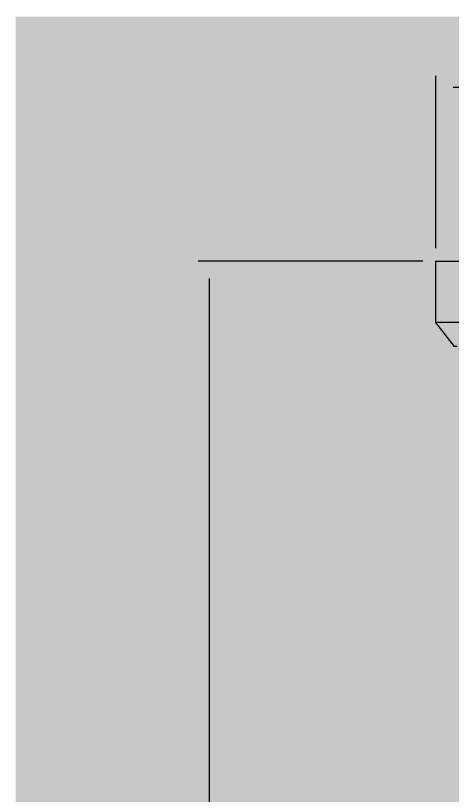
# Model space of a CAD drawing. Header units: millimetres. Extents: x -2412 to 16214, y -1176 to 12021.
# Drawn here: x -2412 to 89, y 7550 to 12021 of the extents above; entities that cross this region are included whole.
import ezdxf

# ---------------------------------------------------------------- set-up
doc = ezdxf.new("R2010")
doc.units = ezdxf.units.MM
for name, color, linetype, lineweight, true_color in [('00_WHITE_BACKGROUND', 7, 'Continuous', 18, 0xffffff), ('02_CORNICES', 7, 'Continuous', 18, 0x000000), ('09_ESTIMATED_DIMS', 7, 'Continuous', 18, 0x000000)]:
    doc.layers.add(name, color=color, linetype=linetype, lineweight=lineweight, true_color=true_color)
doc.dimstyles.get("Standard").update_dxf_attribs({"dimtxt": 2.5, "dimasz": 2.5, "dimexe": 1.25, "dimexo": 0.625, "dimtad": 1, "dimcen": 2.5, "dimazin": 3, "dimtfac": 1, "dimtmove": 0, "dimatfit": 3})

msp = doc.modelspace()

# ---------------------------------------------------------------- linework, layer by layer
at = {"layer": '00_WHITE_BACKGROUND', "lineweight": 18, "true_color": 0xffffff}
msp.add_solid([(-2412.2137, -1175.5725), (16213.7405, -1175.5725), (-2412.2137, 12015.2672), (16213.7405, 12015.2672)], dxfattribs=at)
at = {"layer": '02_CORNICES', "color": 7, "lineweight": 18, "true_color": 0x000000}
for points in [[(0, 10259.542), (0, 10610.687), (245.7252, 10610.687)], [(5160.3053, 10259.542), (0, 10259.542)], [(122.1374, 10122.1374), (106.8702, 10122.1374), (0, 10259.542)]]:
    msp.add_lwpolyline(points, dxfattribs=at)

# ---------------------------------------------------------------- dimensions: what is measured, and where the dimension line sits
at = {"layer": '09_ESTIMATED_DIMS', "lineweight": 18, "true_color": 0x000000}
msp.add_linear_dim(base=(0, 11610.687), p1=(0, 10610.687), p2=(14000, 8076.3359), text='<> mm (est.)', dimstyle='Standard', override={"dimtxt": 145, "dimasz": 100, "dimexe": 65, "dimexo": 75, "dimtad": 1, "dimdec": 0, "dimclrd": 0, "dimclre": 0, "dimclrt": 0, "dimlwd": 18, "dimlwe": 18}, dxfattribs=at).render()
msp.add_linear_dim(base=(-1300, 0), p1=(-381.6794, 0), p2=(0, 10610.687), angle=90, text='<> mm (est.)', dimstyle='Standard', override={"dimtxt": 145, "dimasz": 100, "dimexe": 65, "dimexo": 75, "dimtad": 1, "dimdec": 0, "dimclrd": 0, "dimclre": 0, "dimclrt": 0, "dimlwd": 18, "dimlwe": 18}, dxfattribs=at).render()

doc.saveas('drawing.dxf')
